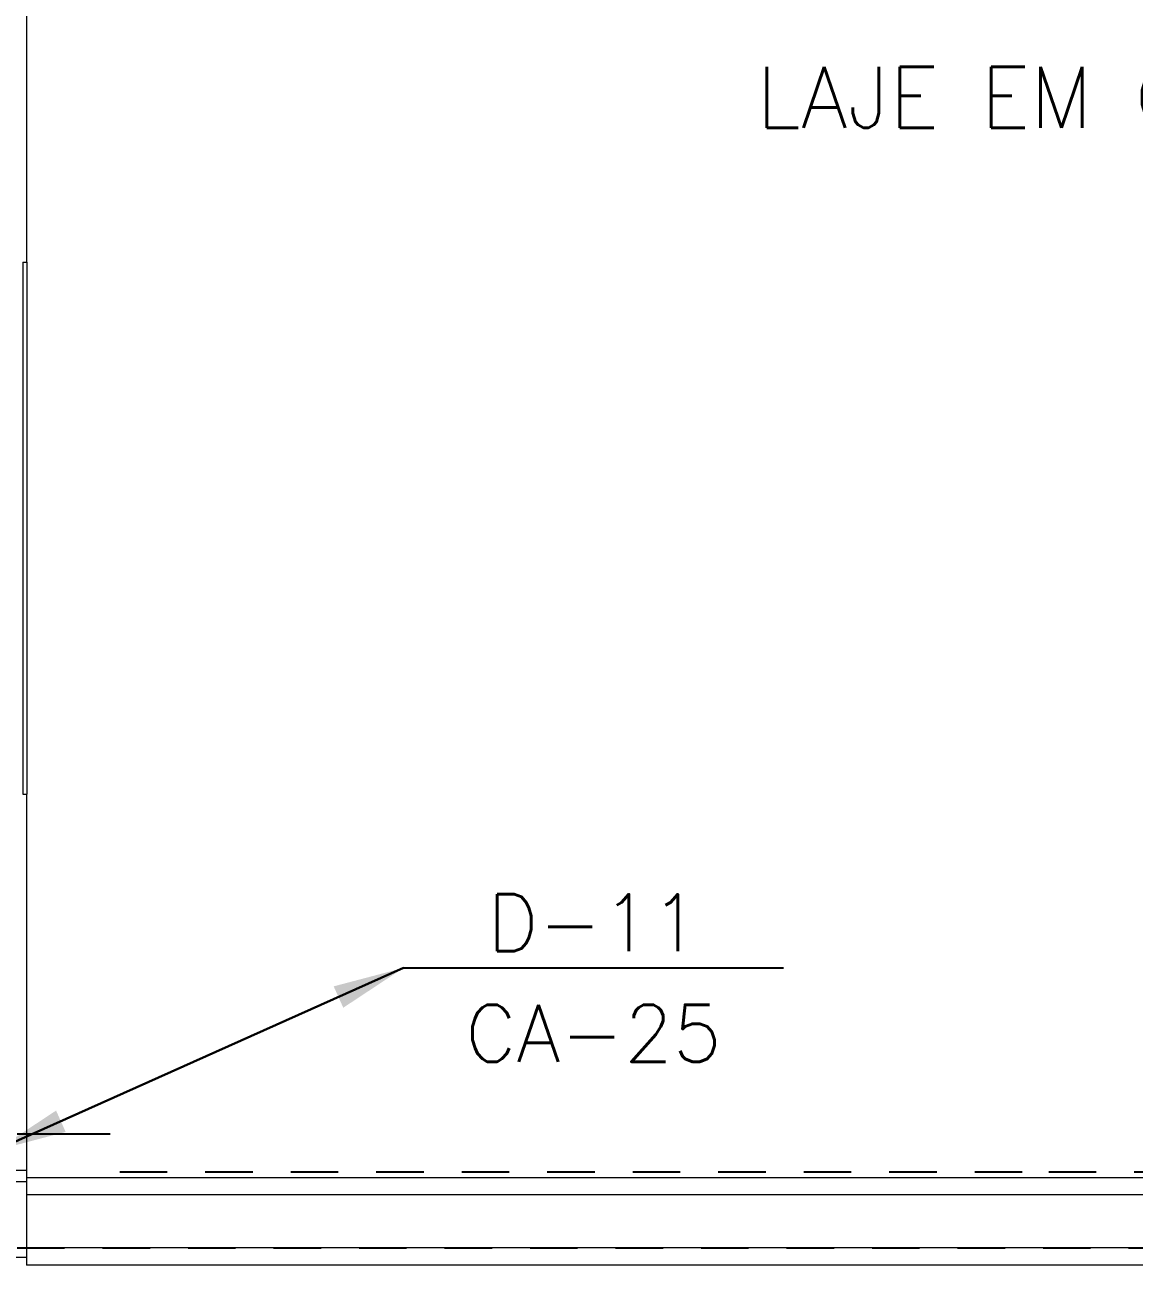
# Model space of a CAD drawing. Header units: millimetres. Extents: x 188.6 to 263.2, y 40.1 to 120.1.
# Drawn here: x 216.279 to 219.198, y 40.212 to 43.477 of the extents above; entities that cross this region are included whole.
import ezdxf
from ezdxf.enums import TextEntityAlignment as Align

# ---------------------------------------------------------------- set-up
doc = ezdxf.new("R2010")
doc.units = ezdxf.units.MM
doc.linetypes.add('HIDDEN2', pattern=[0.1875, 0.125, -0.0625])
doc.linetypes.add('Linha Tracejada 2_1', pattern=[300, 200, -100])
for name, color, linetype in [('ARQ', 8, 'Continuous'), ('ARQ-BASE', 8, 'Continuous'), ('ESTR-VIGAS', 11, 'HIDDEN2'), ('ESTRUTURA', 7, 'Continuous'), ('Janelas ARCHICAD', 7, 'Continuous'), ('SPDA-COL', 7, 'Continuous')]:
    doc.layers.add(name, color=color, linetype=linetype)
doc.styles.add('60-75', font='romans.shx', dxfattribs={"height": 0.12})
doc.styles.add('ROMANS', font='ROMANS.SHX', dxfattribs={"height": 0.15})
doc.dimstyles.new('IND75', dxfattribs={"dimtxt": 0.15, "dimasz": 0.1875, "dimexe": 0.15, "dimexo": 0, "dimgap": 0.1, "dimtad": 1, "dimzin": 10, "dimdsep": 46, "dimtxsty": '60-75', "dimcen": 0, "dimclrd": 256, "dimclre": 1, "dimclrt": 256, "dimadec": 0, "dimazin": 0, "dimtfac": 1, "dimtix": 1, "dimtmove": 2, "dimatfit": 3, "dimfxl": 0.15, "dimtolj": 1, "dimtzin": 6, "dimarcsym": 0})

# ---------------------------------------------------------------- blocks, each defined once
blk = doc.blocks.new('ESTR-1TP-29.09.2016')
blk.add_lwpolyline([(13.1824, 2.8802), (12.9374, 2.8802)])
at = {"layer": 'ESTR-VIGAS'}
for points in [[(15.5824, 2.7802), (13.1824, 2.7802)], [(16.6774, 2.7802), (15.5824, 2.7802)], [(12.9374, 2.5802), (16.6774, 2.5802)]]:
    blk.add_lwpolyline(points, dxfattribs=at)
blk = doc.blocks.new('Vão de Janela Simples_3')
at = {"layer": 'Janelas ARCHICAD', "color": 8, "linetype": 'Continuous', "lineweight": 0}
for p, q in [((-700, 0), (-700, 10)), ((-700, 10), (700, 10)), ((-700, 0), (700, 0)), ((700, 0), (700, 10))]:
    blk.add_line(p, q, dxfattribs=at)
blk = doc.blocks.new('arq-3pav')
at = {"layer": 'ARQ', "color": 8, "linetype": 'Continuous', "lineweight": 0}
for p, q in [((14.855, 0.1847), (11.275, 0.185)), ((11.275, 0.185), (11.275, -0.045)), ((15.035, -0.0453), (11.275, -0.045))]:
    blk.add_line(p, q, dxfattribs=at)
at = {"layer": 'ARQ', "color": 8, "linetype": 'Linha Tracejada 2_1', "lineweight": 0}
for p, q in [((15.0047, 0.14), (11.275, 0.14)), ((15.0047, 0), (11.275, 0))]:
    blk.add_line(p, q, dxfattribs=at)
at = {"layer": 'ARQ', "color": 8, "linetype": 'Continuous', "lineweight": 0, "flags": 128}
for points in [[(11.2753, 2.595), (11.2753, 3.5024)], [(11.2753, 2.595), (11.2753, 3.5024)], [(11.2753, 0.1749), (11.2753, 1.195)], [(11.2753, 0.1849), (11.2753, 1.195)], [(7.9254, 0.1749), (11.2753, 0.1749)]]:
    blk.add_lwpolyline(points, dxfattribs=at)
blk.add_lwpolyline([(11.275, -0.025), (0, -0.025), (0, 0.205), (11.275, 0.205)], close=True, dxfattribs=at)
at = {"layer": 'ARQ', "color": 8, "linetype": 'Continuous', "lineweight": 0, "xscale": 0.001, "yscale": 0.001, "rotation": 270.0000205593306}
blk.add_blockref('Vão de Janela Simples_3', (11.2653, 1.895), dxfattribs=at)
blk.add_blockref('Vão de Janela Simples_3', (11.2653, 1.895), dxfattribs=at)
at = {"layer": 'ESTRUTURA'}
blk.add_blockref('ESTR-1TP-29.09.2016', (-1.6874, -2.5802), dxfattribs=at)
blk = doc.blocks.new('INDU')
at = {"color": 7}
blk.add_line((-0.005, 0), (0.005, 0), dxfattribs=at)
at = {"style": 'ROMANS'}
for tag, p in [('TQ-01', (0, 0.001189)), ('100', (0, -0.001718))]:
    blk.add_attdef(tag, text='', height=0.0015, dxfattribs=at).set_placement(p, align=Align.MIDDLE)

msp = doc.modelspace()

# ---------------------------------------------------------------- block references
msp.add_blockref('arq-3pav', (205.0084, 40.2568))

# ---------------------------------------------------------------- next in the draw order: block references
at = {"layer": 'ESTRUTURA'}
msp.add_blockref('ESTR-1TP-29.09.2016', (203.3211, 37.6766), dxfattribs=at)
at = {"layer": 'SPDA-COL', "xscale": 100, "yscale": 100, "zscale": 100}
msp.add_blockref('INDU', (217.7753, 40.994), dxfattribs=at).add_auto_attribs({'100': 'CA-25', 'TQ-01': 'D-11'})

# ---------------------------------------------------------------- next in the draw order: texts
at = {"layer": 'ARQ-BASE', "color": 8, "style": '60-75'}
msp.add_text('LAJE EM Ci1', height=0.16, dxfattribs=at).set_placement((218.2043, 43.2057))

# ---------------------------------------------------------------- next in the draw order: leaders
at = {"layer": 'SPDA-COL'}
for points in [[(217.2753, 40.994), (216.2025, 40.5138)], [(216.2025, 40.5138), (217.2753, 40.994)]]:
    msp.add_leader(points, dimstyle='IND75', dxfattribs=at)

doc.saveas('drawing.dxf')
